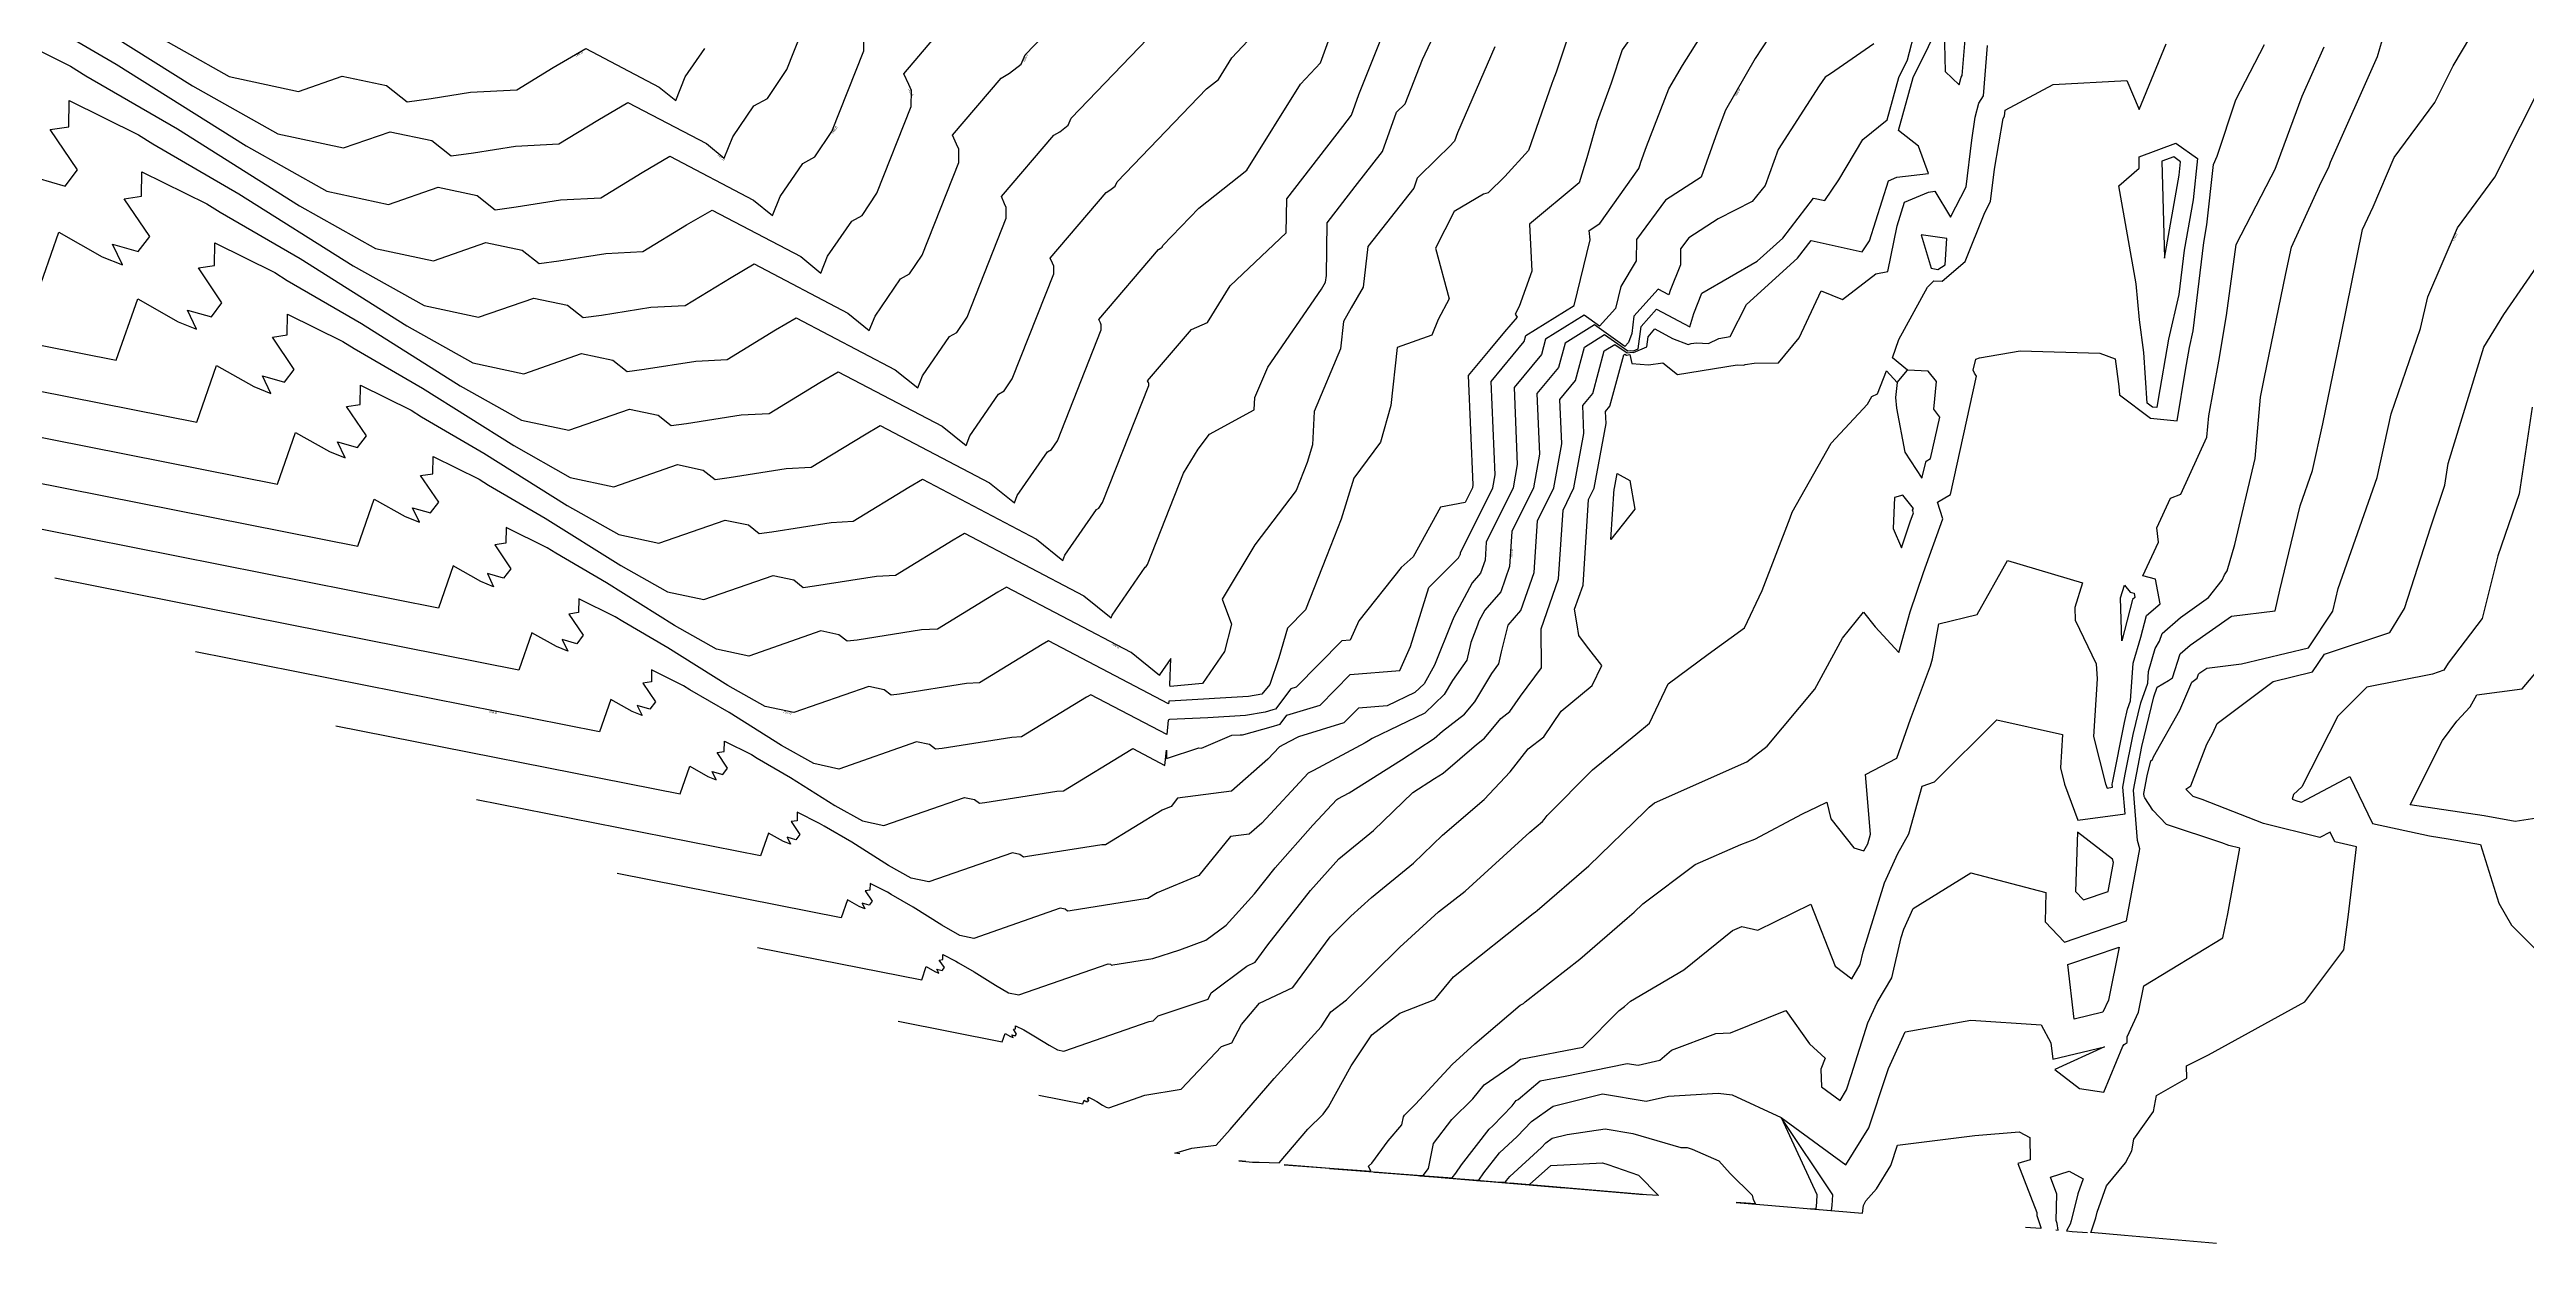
# Model space of a CAD drawing. Extents: x 1684434 to 1702565, y 997334 to 1000228.
# Drawn here: x 1699718 to 1700226, y 998230 to 998475 of the extents above; entities that cross this region are included whole.
import ezdxf

# ---------------------------------------------------------------- set-up
doc = ezdxf.new("R2010")
doc.units = 0
doc.layers.add('Default', color=7, linetype='Continuous')

msp = doc.modelspace()

# ---------------------------------------------------------------- linework, layer by layer
at = {"layer": 'Default'}
for points in [[(1699604.21, 998426.89), (1699748.58, 998398.31), (1699752.63, 998409.9), (1699760.25, 998405.59), (1699763.77, 998404.18), (1699762.06, 998407.78), (1699766.55, 998406.5), (1699768.56, 998409.13), (1699764.1, 998415.73), (1699767.14, 998416.18), (1699767.2, 998420.46), (1699778.54, 998414.85), (1699780.88, 998413.39), (1699794.89, 998405.25), (1699813.57, 998393.5), (1699825.15, 998387), (1699834.06, 998385.09), (1699847.11, 998389.63), (1699852.41, 998388.51), (1699854.87, 998386.57), (1699857.74, 998386.96), (1699869.42, 998388.8), (1699874.55, 998389.07), (1699885.45, 998395.72), (1699888.72, 998397.63), (1699911.1, 998385.89), (1699916.2, 998381.76), (1699916.81, 998383.28), (1699922.98, 998392.25), (1699923.82, 998392.71), (1699925.02, 998394.5), (1699934, 998417.25), (1699934.02, 998418.28), (1699933.85, 998418.65), (1699933.54, 998419.35), (1699945.76, 998433.69), (1699946.07, 998433.87), (1699946.5, 998434.2), (1699946.66, 998434.55), (1699954, 998442.18), (1699963.88, 998449.93), (1699974.85, 998467.56), (1699978.97, 998471.98), (1699986.16, 998491.78)], [(1699715.96, 998448.29), (1699721.6, 998446.68), (1699724.12, 998449.99), (1699718.53, 998458.28), (1699722.35, 998458.84), (1699722.42, 998464.22), (1699736.66, 998457.17), (1699739.6, 998455.34), (1699757.19, 998445.12), (1699780.64, 998430.37), (1699795.19, 998422.2), (1699806.37, 998419.8), (1699817.67, 998423.73), (1699824.59, 998422.27), (1699827.79, 998419.74), (1699831.54, 998420.25), (1699841.68, 998421.85), (1699848.68, 998422.22), (1699858.12, 998427.98), (1699862.84, 998430.73), (1699882.07, 998420.65), (1699886.46, 998417.1), (1699887.64, 998420.05), (1699892.89, 998427.68), (1699894.7, 998428.68), (1699897.28, 998432.54), (1699904.79, 998451.55), (1699904.82, 998454.28), (1699904.37, 998455.29), (1699903.55, 998457.13), (1699913.52, 998468.83), (1699915.21, 998469.81), (1699917.58, 998471.66), (1699918.44, 998473.59), (1699937.58, 998493.46)], [(1699633.03, 998411.76), (1699765.1, 998385.62), (1699768.8, 998396.22), (1699775.76, 998392.27), (1699778.99, 998390.99), (1699777.42, 998394.27), (1699781.53, 998393.1), (1699783.37, 998395.51), (1699779.29, 998401.55), (1699782.07, 998401.96), (1699782.12, 998405.88), (1699792.5, 998400.74), (1699794.64, 998399.41), (1699807.46, 998391.96), (1699824.54, 998381.22), (1699835.14, 998375.26), (1699843.29, 998373.52), (1699856.92, 998378.26), (1699861.69, 998377.26), (1699863.9, 998375.51), (1699866.48, 998375.86), (1699878.67, 998377.78), (1699883.18, 998378.02), (1699894.56, 998384.97), (1699897.35, 998386.6), (1699920.77, 998374.31), (1699926.12, 998369.98), (1699926.54, 998371.03), (1699933.01, 998380.44), (1699933.53, 998380.72), (1699934.27, 998381.82), (1699943.74, 998405.82), (1699943.75, 998406.27), (1699943.67, 998406.44), (1699943.53, 998406.75), (1699952.52, 998417.29), (1699955.77, 998418.71), (1699960.44, 998426.27), (1699971.91, 998437.12), (1699972.03, 998444.1), (1699983.53, 998458.93), (1699985.31, 998461.2), (1699986.81, 998465.46), (1699995.79, 998487.89)], [(1700050.64, 998488.48), (1700040.82, 998474.64), (1700038.56, 998467.79), (1700035.68, 998459.94), (1700033.59, 998452.47), (1700031.97, 998447.37), (1700021.8, 998438.88), (1700022.28, 998429.27), (1700019.67, 998422.04), (1700018.9, 998420.44), (1700019.32, 998419.82), (1700016.67, 998416.81), (1700013.69, 998413.22), (1700009.26, 998407.9), (1700010.22, 998385.44), (1700010.11, 998384.87), (1700008.63, 998381.88), (1700003.56, 998380.88), (1699997.94, 998370.72), (1699995.48, 998368.53), (1699986.8, 998357.58), (1699985.04, 998353.63), (1699983.34, 998353.49), (1699973.98, 998344), (1699972.85, 998343.66), (1699969.72, 998339.5), (1699969.19, 998339.36), (1699967.59, 998338.9), (1699963.6, 998338.19), (1699955.84, 998337.71), (1699948, 998337.38), (1699947.73, 998337.24), (1699947.43, 998334.29), (1699931.85, 998342.46), (1699931.01, 998341.97), (1699917.67, 998333.82), (1699915.67, 998333.72), (1699901.42, 998331.47), (1699900, 998331.28), (1699898.79, 998332.24), (1699896.17, 998332.79), (1699880.2, 998327.23), (1699875.09, 998328.33), (1699868.44, 998332.06), (1699857.72, 998338.8), (1699849.68, 998343.47), (1699848.34, 998344.31), (1699841.83, 998347.53), (1699841.8, 998345.08), (1699840.05, 998344.82), (1699842.61, 998341.03), (1699841.46, 998339.52), (1699838.88, 998340.26), (1699839.86, 998338.19), (1699837.84, 998339), (1699833.47, 998341.47), (1699831.15, 998334.82), (1699748.3, 998351.22)], [(1699575.4, 998442.02), (1699732.07, 998411.01), (1699736.47, 998423.59), (1699744.73, 998418.9), (1699748.55, 998417.38), (1699746.69, 998421.28), (1699751.57, 998419.89), (1699753.75, 998422.75), (1699748.91, 998429.91), (1699752.21, 998430.4), (1699752.27, 998435.05), (1699764.58, 998428.96), (1699767.12, 998427.37), (1699782.33, 998418.54), (1699802.59, 998405.79), (1699815.16, 998398.73), (1699824.83, 998396.66), (1699837.3, 998400.99), (1699843.14, 998399.76), (1699845.84, 998397.63), (1699849.01, 998398.06), (1699860.17, 998399.81), (1699865.93, 998400.12), (1699876.34, 998406.47), (1699880.09, 998408.66), (1699901.42, 998397.48), (1699906.29, 998393.54), (1699907.09, 998395.54), (1699912.95, 998404.06), (1699914.11, 998404.7), (1699915.77, 998407.18), (1699924.26, 998428.69), (1699924.28, 998430.28), (1699924.02, 998430.87), (1699923.54, 998431.94), (1699935.01, 998445.4), (1699935.78, 998445.85), (1699936.86, 998446.69), (1699937.25, 998447.57), (1699955.6, 998466.61), (1699958.07, 998468.55), (1699960.81, 998472.95), (1699972.67, 998485.68)], [(1699661.85, 998396.62), (1699781.61, 998372.92), (1699784.97, 998382.53), (1699791.28, 998378.95), (1699794.21, 998377.79), (1699792.79, 998380.77), (1699796.51, 998379.71), (1699798.18, 998381.89), (1699794.48, 998387.37), (1699797, 998387.74), (1699797.05, 998391.29), (1699806.46, 998386.64), (1699808.4, 998385.42), (1699820.02, 998378.67), (1699835.52, 998368.93), (1699845.12, 998363.53), (1699852.51, 998361.95), (1699866.73, 998366.89), (1699870.96, 998366), (1699872.92, 998364.45), (1699875.21, 998364.76), (1699887.92, 998366.77), (1699891.8, 998366.97), (1699903.67, 998374.22), (1699905.97, 998375.56), (1699930.45, 998362.72), (1699936.03, 998358.2), (1699936.26, 998358.77), (1699943.04, 998368.62), (1699943.24, 998368.73), (1699943.51, 998369.14), (1699950.91, 998387.89), (1699953.86, 998392.76), (1699956.18, 998395.82), (1699965.38, 998400.83), (1699965.51, 998403.37), (1699968.15, 998409.6), (1699979.17, 998425.58), (1699980, 998427), (1699980.17, 998428.39), (1699980.35, 998439.19), (1699986.1, 998446.6), (1699991.7, 998453.75), (1699994.54, 998461.84), (1699996.29, 998463.54), (1699999.85, 998472.61), (1700004.44, 998482.34)], [(1699712.09, 998483.3), (1699732.06, 998471.7), (1699758.69, 998454.95), (1699775.21, 998445.67), (1699787.92, 998442.94), (1699798.05, 998446.46), (1699806.04, 998444.78), (1699809.74, 998441.86), (1699814.07, 998442.44), (1699823.18, 998443.88), (1699831.44, 998444.31), (1699839.9, 998449.48), (1699845.59, 998452.8), (1699862.73, 998443.82), (1699866.63, 998440.65), (1699868.19, 998444.56), (1699872.83, 998451.3), (1699875.28, 998452.66), (1699878.79, 998457.89), (1699885.31, 998474.42), (1699885.36, 998478.28)], [(1699715.56, 998423.71), (1699720.3, 998437.27), (1699729.21, 998432.22), (1699733.33, 998430.58), (1699731.33, 998434.79), (1699736.58, 998433.29), (1699738.94, 998436.37), (1699733.72, 998444.1), (1699737.28, 998444.62), (1699737.34, 998449.63), (1699750.62, 998443.07), (1699753.36, 998441.36), (1699769.76, 998431.83), (1699791.62, 998418.08), (1699805.17, 998410.47), (1699815.6, 998408.23), (1699827.48, 998412.36), (1699833.86, 998411.02), (1699836.82, 998408.68), (1699840.27, 998409.15), (1699850.93, 998410.83), (1699857.31, 998411.17), (1699867.23, 998417.23), (1699871.47, 998419.7), (1699891.75, 998409.06), (1699896.38, 998405.32), (1699897.36, 998407.79), (1699902.92, 998415.87), (1699904.4, 998416.69), (1699906.53, 998419.86), (1699914.53, 998440.12), (1699914.55, 998442.28), (1699914.2, 998443.08), (1699913.54, 998444.54), (1699924.26, 998457.12), (1699925.5, 998457.83), (1699927.22, 998459.18), (1699927.84, 998460.58), (1699948.71, 998482.24)], [(1700031.86, 998483.84), (1700027.3, 998470.07), (1700026.62, 998468.24), (1700026.39, 998467.69), (1700021.59, 998453.97), (1700016.74, 998448.65), (1700013.33, 998445.29), (1700012.35, 998445.03), (1700006.36, 998441.46), (1700002.54, 998433.95), (1700005.32, 998423.61), (1700003.08, 998419.32), (1700001.78, 998416.16), (1699994.68, 998413.63), (1699993.39, 998401.72), (1699991.28, 998394.21), (1699985.8, 998386.84), (1699983.2, 998378.45), (1699980.22, 998370.76), (1699975.89, 998359.84), (1699972.2, 998356.1), (1699970.42, 998349.99), (1699968.55, 998344.52), (1699966.97, 998342.6), (1699964.22, 998342.11), (1699949.19, 998341.18), (1699947.89, 998341.12), (1699947.84, 998341.1), (1699947.79, 998340.61), (1699923.22, 998353.49), (1699921.9, 998352.72), (1699909.05, 998344.87), (1699906.42, 998344.73), (1699892.68, 998342.57), (1699890.97, 998342.34), (1699889.51, 998343.49), (1699886.36, 998344.16), (1699870.97, 998338.8), (1699865.1, 998340.06), (1699857.46, 998344.35), (1699845.16, 998352.09), (1699835.92, 998357.46), (1699834.38, 998358.42), (1699826.9, 998362.12), (1699826.87, 998359.3), (1699824.86, 998359), (1699827.8, 998354.65), (1699826.47, 998352.91), (1699823.52, 998353.76), (1699824.64, 998351.39), (1699822.32, 998352.31), (1699817.3, 998355.16), (1699814.63, 998347.52), (1699719.48, 998366.35)], [(1699719.49, 998484.99), (1699747.72, 998467.23), (1699765.22, 998457.4), (1699778.69, 998454.51), (1699788.23, 998457.83), (1699796.76, 998456.04), (1699800.71, 998452.92), (1699805.33, 998453.54), (1699813.93, 998454.9), (1699822.81, 998455.36), (1699830.78, 998460.23), (1699836.97, 998463.84), (1699853.05, 998455.4), (1699856.72, 998452.43), (1699858.46, 998456.81), (1699862.8, 998463.11), (1699865.57, 998464.65), (1699869.54, 998470.57), (1699875.57, 998485.85)], [(1699777.12, 998336.09), (1699847.66, 998322.13), (1699849.64, 998327.79), (1699853.36, 998325.68), (1699855.08, 998324.99), (1699854.24, 998326.75), (1699856.44, 998326.12), (1699857.42, 998327.41), (1699855.24, 998330.64), (1699856.73, 998330.85), (1699856.76, 998332.95), (1699862.3, 998330.21), (1699863.44, 998329.49), (1699870.29, 998325.52), (1699879.41, 998319.78), (1699885.07, 998316.6), (1699889.43, 998315.66), (1699905.99, 998321.42), (1699908.06, 998320.98), (1699909.03, 998320.22), (1699910.15, 998320.38), (1699924.92, 998322.7), (1699926.29, 998322.77), (1699940.12, 998331.22), (1699940.47, 998331.42), (1699947.06, 998327.97), (1699947.39, 998331.13), (1699947.37, 998329.38), (1699954.04, 998331.59), (1699954.6, 998331.54), (1699960.8, 998334.17), (1699962.49, 998334.24), (1699962.97, 998334.27), (1699963.22, 998334.31), (1699968.84, 998335.9), (1699970.69, 998336.41), (1699972.08, 998338.26), (1699978.87, 998340.34), (1699985.04, 998346.6), (1699995.24, 998347.43), (1699997.42, 998352.31), (1700001.17, 998364.45), (1700007.24, 998370.53), (1700007.51, 998371.03), (1700007.61, 998371.15), (1700007.67, 998371.32), (1700007.69, 998371.55), (1700014.28, 998384.86), (1700014.77, 998387.54), (1700013.96, 998406.67), (1700020.75, 998414.84), (1700021.08, 998416.08), (1700030.94, 998422.21), (1700034.25, 998435.67), (1700034.03, 998437.6), (1700036.22, 998439.03), (1700044.25, 998450.29), (1700044.51, 998451.11), (1700044.64, 998451.6), (1700045.82, 998454.81), (1700050.41, 998466.59), (1700053.17, 998471.4), (1700062.04, 998485.55)], [(1699863.57, 998290.69), (1699897.2, 998284.03), (1699898.14, 998286.73), (1699899.92, 998285.73), (1699900.74, 998285.4), (1699900.34, 998286.24), (1699901.38, 998285.94), (1699901.85, 998286.55), (1699900.81, 998288.09), (1699901.52, 998288.19), (1699901.54, 998289.19), (1699904.18, 998287.88), (1699904.72, 998287.54), (1699907.99, 998285.65), (1699912.34, 998282.91), (1699915.03, 998281.4), (1699917.11, 998280.95), (1699935.42, 998287.32), (1699935.89, 998287.22), (1699936.1, 998287.05), (1699936.36, 998287.08), (1699944.62, 998288.39), (1699950.1, 998290.16), (1699955.48, 998292.15), (1699959.6, 998295.25), (1699965.43, 998301.63), (1699969.66, 998307.01), (1699977.39, 998315.7), (1699982.32, 998321.02), (1699982.55, 998321.13), (1699984.84, 998322.35), (1699995.58, 998329.13), (1700002.29, 998333.51), (1700003.98, 998334.96), (1700008.49, 998338.45), (1700010.59, 998341), (1700014.08, 998346.79), (1700015.5, 998348.78), (1700016.08, 998351.25), (1700017.46, 998356.72), (1700020.06, 998359.74), (1700022.74, 998367.49), (1700023.44, 998378.11), (1700026.77, 998384.83), (1700028.43, 998393.86), (1700028.04, 998402.97), (1700031.28, 998406.87), (1700033.11, 998413.7), (1700037.21, 998416.25), (1700041.96, 998412.91), (1700042.42, 998412.99), (1700043.15, 998412.92), (1700044.08, 998413.32), (1700044.68, 998417.92), (1700047.86, 998421.49), (1700054.7, 998417.82), (1700055.49, 998420.55), (1700057.16, 998424.76), (1700068.52, 998431.32), (1700073.74, 998436.05), (1700080.07, 998444.25), (1700082.34, 998443.74), (1700085.25, 998447.98), (1700090.16, 998456.23), (1700095.11, 998460.27), (1700097.52, 998468.95), (1700099.32, 998472.57), (1700102.75, 998485.72)], [(1699892.39, 998275.55), (1699913.71, 998271.33), (1699914.31, 998273.05), (1699915.44, 998272.41), (1699915.96, 998272.2), (1699915.7, 998272.73), (1699916.37, 998272.54), (1699916.66, 998272.93), (1699916, 998273.91), (1699916.45, 998273.97), (1699916.46, 998274.6), (1699918.14, 998273.78), (1699918.48, 998273.56), (1699920.55, 998272.36), (1699923.31, 998270.62), (1699925.02, 998269.66), (1699926.34, 998269.38), (1699943.82, 998275.46), (1699944.69, 998275.6), (1699945.66, 998276.63), (1699955.91, 998280.07), (1699956.58, 998281.38), (1699963.84, 998286.82), (1699965.54, 998287.64), (1699968.18, 998291.2), (1699976.94, 998302.33), (1699982.7, 998308.81), (1699989.86, 998314.65), (1699997.9, 998322.44), (1700002.37, 998325.26), (1700004.14, 998326.41), (1700010.94, 998332.23), (1700012.62, 998333.53), (1700015.95, 998337.57), (1700017.79, 998339.01), (1700019.95, 998342.16), (1700024.25, 998348), (1700024.2, 998355.94), (1700027.76, 998366.21), (1700028.69, 998380.29), (1700030.93, 998384.83), (1700032.98, 998395.96), (1700032.74, 998401.74), (1700034.79, 998404.21), (1700037.13, 998412.91), (1700039.3, 998414.26), (1700041.82, 998412.49), (1700042.83, 998412.65), (1700043.16, 998412.62), (1700045.86, 998413.78), (1700046.12, 998415.82), (1700047.53, 998417.41), (1700051.11, 998415.49), (1700054.36, 998414.21), (1700054.94, 998414.44), (1700056.03, 998414.54), (1700058.52, 998414.45), (1700060.62, 998415.49), (1700062.96, 998415.87), (1700066.3, 998422.45), (1700076.74, 998431.92), (1700079.55, 998435.56), (1700089.99, 998433.21), (1700091.54, 998435.47), (1700095.42, 998447.79), (1700097.13, 998448.52), (1700103.62, 998449.27), (1700101.58, 998454.85), (1700097.44, 998458.06), (1700100.46, 998468.95), (1700106.75, 998481.62), (1700107.06, 998470.19), (1700109.88, 998467.42), (1700110.29, 998468.99), (1700110.53, 998469.36), (1700111.21, 998477.55)], [(1700012.6, 998242.68), (1699990.04, 998244.65), (1700005.05, 998243.5), (1700005.95, 998243.46), (1700006.69, 998244.44), (1700007.84, 998246.1), (1700013.57, 998253.44), (1700014.33, 998254.13), (1700018.23, 998258.19), (1700019.09, 998259.28), (1700019.48, 998259.54), (1700024.03, 998263.32), (1700029.14, 998264.28), (1700034.77, 998265.43), (1700041.86, 998266.91), (1700044.09, 998266.54), (1700048.51, 998267.55), (1700050.94, 998269.65), (1700060.04, 998273.05), (1700063.02, 998273.18), (1700074.35, 998277.78), (1700079.2, 998270.89), (1700082.43, 998268.01), (1700081.53, 998265.74), (1700081.7, 998262.08), (1700085.48, 998259.31), (1700086.82, 998261.49), (1700087.86, 998264.6), (1700091.2, 998275.21), (1700093.12, 998279.38), (1700096.1, 998284.46), (1700098.04, 998292.74), (1700098.55, 998294.4), (1700100.46, 998298.62), (1700112.27, 998305.99), (1700127.7, 998301.92), (1700127.51, 998295.95), (1700131.51, 998291.77), (1700144.21, 998296.09), (1700146.97, 998310.91), (1700146.48, 998312.6), (1700145.64, 998322.87), (1700146.58, 998327.91), (1700147.35, 998331.84), (1700149.79, 998342.05), (1700150.5, 998344.01), (1700152.85, 998345.36), (1700153.62, 998345.93), (1700155.22, 998350.82), (1700157.28, 998352.63), (1700165.73, 998358.56), (1700174.69, 998359.63), (1700175.63, 998363.9), (1700179.79, 998381.2), (1700182.34, 998388.44), (1700184.46, 998397.98), (1700186.57, 998408.29), (1700188.21, 998416.21), (1700192.62, 998437.77), (1700194.77, 998442.47), (1700199.09, 998452.52), (1700207.44, 998463.8), (1700211.21, 998471.33), (1700218.46, 998483.51)], [(1699707.49, 998478.8), (1699722.7, 998471.28), (1699725.85, 998469.32), (1699744.63, 998458.41), (1699769.67, 998442.66), (1699785.2, 998433.93), (1699797.14, 998431.37), (1699807.86, 998435.1), (1699815.31, 998433.53), (1699818.76, 998430.8), (1699822.8, 998431.35), (1699832.43, 998432.86), (1699840.06, 998433.27), (1699849.01, 998438.73), (1699854.22, 998441.77), (1699872.4, 998432.23), (1699876.55, 998428.87), (1699877.91, 998432.3), (1699882.86, 998439.49), (1699884.99, 998440.67), (1699888.03, 998445.21), (1699895.05, 998462.98), (1699895.09, 998466.28), (1699894.55, 998467.5), (1699893.55, 998469.73), (1699902.77, 998480.54)], [(1699736.74, 998479.52), (1699755.24, 998469.13), (1699769.46, 998466.08), (1699778.42, 998469.2), (1699787.49, 998467.29), (1699791.69, 998463.97), (1699796.6, 998464.64), (1699804.68, 998465.91), (1699814.19, 998466.41), (1699821.67, 998470.98), (1699828.34, 998474.87), (1699843.38, 998466.98), (1699846.81, 998464.21), (1699848.74, 998469.07), (1699852.77, 998474.92)], [(1700072.41, 998479.38), (1700068.11, 998472.86), (1700062.02, 998462.24), (1700060.27, 998457.74), (1700057.01, 998448.5), (1700049.72, 998443.83), (1700043.72, 998435.77), (1700043.67, 998431.4), (1700040.57, 998426.09), (1700039.44, 998421.61), (1700036.16, 998418.02), (1700033.03, 998420.22), (1700025.09, 998415.29), (1700024.26, 998412.18), (1700018.65, 998405.44), (1700019.32, 998389.65), (1700018.44, 998384.85), (1700012.94, 998373.74), (1700012.7, 998370.04), (1700011.76, 998367.35), (1700010.09, 998365.4), (1700006.28, 998358.35), (1700006.16, 998358.03), (1700005.98, 998357.54), (1700002.35, 998348.5), (1700000.2, 998344.69), (1699998.34, 998342.93), (1699992.62, 998340.18), (1699986.75, 998339.7), (1699983.77, 998336.68), (1699974.44, 998333.82), (1699972.47, 998332.77), (1699970.56, 998331.81), (1699968.18, 998329.25), (1699960.74, 998322.69), (1699949.68, 998321.24), (1699948.32, 998319.56), (1699946.52, 998318.81), (1699934.92, 998311.72), (1699934.16, 998311.68), (1699918.89, 998309.28), (1699918.05, 998309.17), (1699917.34, 998309.73), (1699915.8, 998310.05), (1699898.65, 998304.09), (1699895.06, 998304.86), (1699890.39, 998307.49), (1699882.85, 998312.23), (1699877.2, 998315.51), (1699876.26, 998316.1), (1699871.68, 998318.36), (1699871.66, 998316.63), (1699870.43, 998316.45), (1699872.23, 998313.79), (1699871.42, 998312.73), (1699869.61, 998313.25), (1699870.3, 998311.8), (1699868.88, 998312.36), (1699865.81, 998314.1), (1699864.17, 998309.43), (1699805.94, 998320.95)], [(1699996.28, 998244.05), (1699980.78, 998245.4), (1699999.66, 998243.95), (1700000.02, 998243.94), (1700001.09, 998245.34), (1700002.1, 998250.52), (1700005.89, 998255.38), (1700010.23, 998259.67), (1700012.49, 998262.49), (1700018.66, 998266.72), (1700019.96, 998267.8), (1700032.74, 998270.2), (1700040.23, 998277.72), (1700041.3, 998278.56), (1700042.54, 998279.63), (1700053.45, 998286.05), (1700063.41, 998294.13), (1700065.36, 998294.95), (1700068.64, 998294.21), (1700079.49, 998299.52), (1700084.5, 998286.85), (1700087.89, 998284.25), (1700089.58, 998287.14), (1700090.2, 998289.78), (1700094.59, 998303.9), (1700097.32, 998309.95), (1700099.57, 998313.93), (1700102.33, 998323.71), (1700104.86, 998324.6), (1700117.65, 998337.3), (1700131.06, 998334.29), (1700130.65, 998327.49), (1700131.49, 998324.11), (1700134.21, 998316.74), (1700143.92, 998318.04), (1700143.47, 998323.49), (1700143.97, 998326.17), (1700145.57, 998334.32), (1700147.12, 998340.79), (1700148.57, 998344.8), (1700148.75, 998347.25), (1700150.11, 998351.96), (1700151, 998353.45), (1700151.5, 998355), (1700155.28, 998358.31), (1700161.04, 998362.36), (1700163.83, 998365.92), (1700164.3, 998367.06), (1700164.88, 998367.88), (1700166.39, 998373.21), (1700170.58, 998390.89), (1700171.67, 998403.44), (1700172.43, 998407.16), (1700176.91, 998428.76), (1700178.01, 998434.15), (1700184.14, 998447.51), (1700185.7, 998450.58), (1700186.07, 998451.58), (1700195.7, 998473.26), (1700196.62, 998476.52)], [(1700014.74, 998475.24), (1700007.03, 998457.62), (1700006.42, 998455.87), (1700005.36, 998454.71), (1700002.98, 998452.39), (1699998.79, 998448.32), (1699998.08, 998446.29), (1699988.67, 998434.28), (1699987.7, 998425.97), (1699985.22, 998421.73), (1699983.7, 998418.92), (1699983.1, 998413.33), (1699977.64, 998400.47), (1699977.32, 998393.68), (1699976.2, 998390.08), (1699973.96, 998384.31), (1699965.52, 998373.18), (1699958.78, 998362.05), (1699960.73, 998356.92), (1699959.26, 998351.31), (1699954.8, 998344.75), (1699948.16, 998344.17), (1699948.07, 998344.44), (1699948.31, 998349.89), (1699945.99, 998346.52), (1699945.95, 998346.42), (1699940.12, 998351.14), (1699914.6, 998364.53), (1699912.79, 998363.47), (1699900.42, 998355.92), (1699897.17, 998355.75), (1699883.95, 998353.67), (1699881.95, 998353.4), (1699880.24, 998354.75), (1699876.55, 998355.52), (1699861.74, 998350.38), (1699855.11, 998351.8), (1699846.49, 998356.64), (1699832.59, 998365.38), (1699822.16, 998371.44), (1699820.42, 998372.53), (1699811.98, 998376.7), (1699811.93, 998373.52), (1699809.67, 998373.18), (1699812.99, 998368.27), (1699811.49, 998366.31), (1699808.15, 998367.27), (1699809.43, 998364.59), (1699806.8, 998365.63), (1699801.14, 998368.84), (1699798.12, 998360.22), (1699690.67, 998381.49)], [(1700092.38, 998475.83), (1700083.5, 998469.67), (1700082.42, 998469.03), (1700081.23, 998467.22), (1700072.81, 998454.19), (1700070.16, 998446.81), (1700067.44, 998443.56), (1700060.52, 998439.96), (1700054.5, 998436.1), (1700052.78, 998433.8), (1700052.74, 998430.53), (1700050.66, 998425.27), (1700050.41, 998424.38), (1700048.18, 998425.58), (1700043.23, 998420.01), (1700042.78, 998416.51), (1700042.11, 998414.63), (1700041.38, 998413.83), (1700035.12, 998418.24), (1700029.1, 998414.49), (1700027.77, 998409.53), (1700023.35, 998404.21), (1700023.88, 998391.75), (1700022.61, 998384.84), (1700018.19, 998375.92), (1700017.72, 998368.76), (1700015.91, 998363.54), (1700012.67, 998359.77), (1700011.45, 998357.52), (1700011.15, 998356.73), (1700009.81, 998353.19), (1700008.96, 998349.51), (1700006.01, 998345.4), (1700004.35, 998342.47), (1700000.33, 998338.69), (1699989.55, 998333.51), (1699988.79, 998333.01), (1699988.11, 998332.58), (1699977.51, 998326.95), (1699976.44, 998326.41), (1699966.93, 998316.17), (1699964.35, 998313.89), (1699960.5, 998313.39), (1699954.03, 998305.44), (1699945.47, 998301.86), (1699943.54, 998300.67), (1699943.41, 998300.67), (1699927.62, 998298.18), (1699927.08, 998298.11), (1699926.61, 998298.48), (1699925.61, 998298.69), (1699907.88, 998292.52), (1699905.05, 998293.13), (1699901.36, 998295.2), (1699895.42, 998298.94), (1699890.96, 998301.53), (1699890.22, 998301.99), (1699886.61, 998303.78), (1699886.59, 998302.41), (1699885.62, 998302.27), (1699887.04, 998300.17), (1699886.4, 998299.33), (1699884.97, 998299.74), (1699885.52, 998298.6), (1699884.4, 998299.04), (1699881.98, 998300.42), (1699880.69, 998296.73), (1699834.75, 998305.82)], [(1699921.21, 998260.42), (1699930.23, 998258.64), (1699930.48, 998259.36), (1699930.95, 998259.09), (1699931.17, 998259), (1699931.07, 998259.23), (1699931.35, 998259.15), (1699931.47, 998259.31), (1699931.2, 998259.72), (1699931.39, 998259.75), (1699931.39, 998260.02), (1699932.1, 998259.67), (1699932.24, 998259.58), (1699933.12, 998259.07), (1699934.29, 998258.34), (1699935.01, 998257.93), (1699935.57, 998257.81), (1699942.96, 998260.38), (1699950.4, 998261.6), (1699958.66, 998270.39), (1699960.82, 998271.12), (1699962.74, 998274.87), (1699966.45, 998279.25), (1699973.26, 998282.49), (1699980.92, 998292.82), (1699985.21, 998297.07), (1699989.43, 998300.9), (1699998.04, 998307.92), (1700004, 998313.68), (1700012.49, 998320.99), (1700017.88, 998326.63), (1700021.57, 998331.39), (1700024.72, 998333.86), (1700028.32, 998339.1), (1700034.66, 998344.33), (1700036.62, 998348.44), (1700033.52, 998352.51), (1700031.91, 998354.62), (1700031.62, 998356.76), (1700031.07, 998359.97), (1700032.79, 998364.93), (1700033.94, 998382.48), (1700035.1, 998384.82), (1700037.53, 998398.07), (1700037.43, 998400.51), (1700038.3, 998401.56), (1700041.14, 998412.12), (1700041.39, 998412.27), (1700041.69, 998412.07), (1700042.41, 998412.18), (1700042.81, 998410.32), (1700046.22, 998410.06), (1700049.17, 998410.49), (1700052.18, 998408.05), (1700064.42, 998410.05), (1700065.78, 998410), (1700066.02, 998410.12), (1700067.87, 998410.43), (1700072.88, 998410.45), (1700077.08, 998415.61), (1700081.62, 998425.23), (1700086.01, 998423.47), (1700092.81, 998428.74), (1700095.27, 998429.21), (1700097.17, 998438.52), (1700098.7, 998443.38), (1700103.62, 998445.48), (1700104.89, 998445.63), (1700108.15, 998440.31), (1700111.35, 998446.55), (1700112.47, 998456.11), (1700113.17, 998460.8), (1700113.94, 998463.7), (1700114.88, 998465.2), (1700115.74, 998475.5)], [(1699963.66, 998246.79), (1699962.25, 998246.91), (1699965.05, 998246.69), (1699966.39, 998246.66), (1699970.52, 998246.55), (1699976.4, 998253.43), (1699979.51, 998256.53), (1699980.6, 998258.01), (1699985.22, 998266.4), (1699989.47, 998272.73), (1699995.21, 998277.21), (1700002.38, 998280.01), (1700006.24, 998284.66), (1700022.57, 998297.61), (1700023.02, 998297.96), (1700023.37, 998298.27), (1700033.95, 998307.37), (1700045.54, 998318.6), (1700046.34, 998319.41), (1700047.42, 998320.29), (1700066.37, 998328.72), (1700070.52, 998331.89), (1700080.31, 998343.61), (1700085.98, 998354.03), (1700090.28, 998359.41), (1700092.66, 998356.4), (1700097.57, 998351.12), (1700099.83, 998359.45), (1700102.56, 998367.48), (1700106.55, 998378.5), (1700105.48, 998381.94), (1700108.1, 998383.46), (1700113.47, 998407.75), (1700113.03, 998408.38), (1700112.77, 998408.99), (1700113.31, 998411.2), (1700114.09, 998411.5), (1700122.41, 998412.93), (1700138.77, 998412.45), (1700141.86, 998411.29), (1700142.65, 998405.6), (1700142.76, 998403.88), (1700149.11, 998399.16), (1700154.63, 998398.58), (1700156.33, 998408.99), (1700157.11, 998413.59), (1700157.91, 998417.02), (1700160.07, 998435.16), (1700160.7, 998438.74), (1700162.04, 998451.12), (1700162.82, 998452.82), (1700166.66, 998464.36), (1700172.51, 998475.68)], [(1699979.97, 998245.42), (1699971.52, 998246.15), (1699988.32, 998244.87), (1699989.3, 998244.84), (1699988.82, 998245.82), (1699989.47, 998246.47), (1699992.83, 998251.06), (1699995.62, 998254.31), (1699995.95, 998255.96), (1699996.19, 998256.27), (1699998.46, 998258.52), (1700005.94, 998266.67), (1700010.64, 998270.9), (1700019.88, 998278.86), (1700020.59, 998279.17), (1700020.93, 998279.51), (1700032.16, 998288.26), (1700041.86, 998296.7), (1700043.26, 998297.9), (1700045.04, 998299.63), (1700055.75, 998307.66), (1700065.17, 998311.74), (1700068.03, 998312.83), (1700077.76, 998318.02), (1700080.77, 998319.5), (1700082.79, 998320.41), (1700083.58, 998317.03), (1700088.3, 998311.11), (1700090.35, 998310.5), (1700091.16, 998311.93), (1700091.7, 998313.85), (1700090.72, 998326.12), (1700097.14, 998329.44), (1700099.93, 998337.45), (1700104.02, 998348.41), (1700104.46, 998349.83), (1700105.76, 998357.01), (1700113.61, 998358.91), (1700119.83, 998369.94), (1700135.18, 998365.41), (1700133.65, 998360.33), (1700133.71, 998357.73), (1700137.96, 998348.81), (1700138.18, 998345.74), (1700137.48, 998333.9), (1700139.9, 998324.19), (1700140.22, 998323.33), (1700141.36, 998323.48), (1700141.3, 998324.12), (1700141.36, 998324.43), (1700143.79, 998336.79), (1700144.44, 998339.53), (1700145.06, 998341.22), (1700145.61, 998348.92), (1700147.15, 998354.24), (1700148.3, 998358.67), (1700151.14, 998361.09), (1700150.15, 998366.12), (1700147.58, 998366.82), (1700150.77, 998373.69), (1700150.41, 998376.65), (1700153.23, 998382.73), (1700155.32, 998383.59), (1700160.67, 998395.21), (1700161.06, 998399.59), (1700163.11, 998410.8), (1700164.73, 998420.19), (1700166.72, 998434.75), (1700173.88, 998448.58), (1700174.69, 998450.17), (1700180.26, 998465.13), (1700184.73, 998475.2)], [(1700097.21, 998406.41), (1700099.34, 998408.94), (1700096.22, 998411.49), (1700097.54, 998415.22), (1700103.38, 998425.96), (1700104.71, 998427.28), (1700106.44, 998427.21), (1700111.15, 998431.21), (1700115.17, 998441.25), (1700116.35, 998443.55), (1700117.12, 998450.18), (1700118.94, 998460.57), (1700119.23, 998461.03), (1700119.34, 998462.24), (1700129.21, 998467.53), (1700144.25, 998468.33), (1700146.79, 998462.41), (1700152.36, 998475.87)], [(1700028.91, 998241.32), (1699999.31, 998243.89), (1700010.43, 998243.04), (1700011.18, 998243.01), (1700011.45, 998243.01), (1700012.47, 998244.49), (1700015.67, 998248.59), (1700019.3, 998251.91), (1700022.25, 998254.98), (1700026.68, 998258.14), (1700036.81, 998260.66), (1700045.74, 998259.15), (1700050.29, 998260.2), (1700060.49, 998260.78), (1700063.36, 998260.49), (1700073.41, 998255.8), (1700080.74, 998240.06), (1700080.68, 998238.49), (1700080.49, 998237.05), (1700079.42, 998237.11), (1700083.74, 998236.75), (1700083.9, 998237.78), (1700083.99, 998239.97), (1700073.41, 998255.8), (1700086.66, 998246.1), (1700091.36, 998253.72), (1700095, 998264.6), (1700095.39, 998265.84), (1700098.84, 998273.36), (1700112.32, 998275.74), (1700126.73, 998274.84), (1700128.7, 998271.13), (1700129.09, 998267.77), (1700139.7, 998270.27), (1700129.54, 998265.63), (1700134.58, 998261.76), (1700139.54, 998261.02), (1700143.44, 998270.42), (1700143.7, 998270.79), (1700144.37, 998271.17), (1700144.35, 998272.35), (1700146.68, 998277.43), (1700147.76, 998282.82), (1700163.94, 998292.66), (1700164.96, 998297.56), (1700167.45, 998310.98), (1700165.22, 998311.54), (1700163.75, 998312.11), (1700152.41, 998315.86), (1700149.61, 998318.77), (1700147.99, 998321.32), (1700147.86, 998321.6), (1700147.8, 998322.24), (1700148.48, 998325.87), (1700149.18, 998328.91), (1700149.54, 998329.18), (1700149.75, 998329.71), (1700155.18, 998339.3), (1700157.61, 998345.03), (1700158.67, 998345.82), (1700158.94, 998346.64), (1700159.28, 998346.94), (1700160.69, 998347.93), (1700167.79, 998348.78), (1700181.56, 998352.08), (1700186.53, 998359.6), (1700187.1, 998362.17), (1700187.58, 998364.2), (1700195.59, 998386.94), (1700198.49, 998400.04), (1700204.47, 998417.52), (1700205.99, 998424.01), (1700212.1, 998438.15), (1700219.76, 998448.51), (1700230.23, 998469.4)], [(1700146.78, 998452.69), (1700154.35, 998455.52), (1700158.78, 998452.37), (1700157.86, 998443.85), (1700156.04, 998433.55), (1700154.96, 998424.48), (1700152.83, 998415.34), (1700150.73, 998403.06), (1700150.45, 998401.33), (1700149.53, 998401.42), (1700148.47, 998402.21), (1700147.8, 998412.56), (1700146.88, 998419.3), (1700146.18, 998426.63), (1700142.61, 998446.75), (1700146.84, 998450.36), (1700146.78, 998452.69)], [(1700153.9, 998452.67), (1700151.48, 998451.77), (1700152.02, 998431.95), (1700155.01, 998448.96), (1700155.3, 998451.67), (1700153.9, 998452.67)], [(1700102.1, 998436.72), (1700104.19, 998429.86), (1700105.51, 998429.58), (1700107.06, 998430.56), (1700107.4, 998435.98), (1700102.1, 998436.72)], [(1700162.69, 998230.01), (1700143.8, 998231.61), (1700136.9, 998232.24), (1700137.07, 998232.58), (1700137.92, 998235.28), (1700138.22, 998236.45), (1700140.13, 998241.82), (1700144.01, 998246.5), (1700145.28, 998248.99), (1700145.7, 998251.37), (1700149.73, 998257.02), (1700150.34, 998260.33), (1700156.56, 998263.88), (1700156.53, 998266.4), (1700161, 998268.64), (1700180.75, 998279.53), (1700188.74, 998290.16), (1700189.71, 998297.39), (1700191.4, 998311.3), (1700186.94, 998312.28), (1700185.97, 998314.31), (1700183.87, 998313.2), (1700172.28, 998316.08), (1700159.75, 998320.96), (1700157.86, 998321.59), (1700156.41, 998323.09), (1700157.38, 998323.81), (1700160.68, 998332.35), (1700161.93, 998334.55), (1700162.79, 998336.58), (1700174.25, 998345.17), (1700182.37, 998347.12), (1700184.81, 998350.8), (1700198.21, 998355.21), (1700201.24, 998360.13), (1700206.6, 998376.88), (1700209.49, 998385.37), (1700210.16, 998389.81), (1700217.45, 998413.66), (1700221.57, 998420.39), (1700230.98, 998434.01)], [(1699950.13, 998248.35), (1699949.09, 998248.53), (1699952.58, 998249.51), (1699957.59, 998250.17), (1699960.47, 998253.33), (1699969.49, 998263.82), (1699979.07, 998274.4), (1699981.11, 998277.44), (1699984.3, 998279.92), (1699995.25, 998290.75), (1700003.18, 998297.95), (1700008.6, 998302.19), (1700021.88, 998314.27), (1700024.47, 998316.5), (1700024.81, 998316.86), (1700025.44, 998317.68), (1700034.72, 998327.07), (1700043.62, 998334.34), (1700046.43, 998336.66), (1700050.26, 998344.69), (1700058.44, 998350.79), (1700065.87, 998356.17), (1700069.52, 998363.84), (1700075.27, 998378.7), (1700075.66, 998379.88), (1700083.65, 998393.98), (1700091.11, 998402.03), (1700091.99, 998403.55), (1700093.15, 998404.1), (1700095.04, 998408.82), (1700097.21, 998406.41), (1700096.84, 998403.39), (1700097.08, 998401.16), (1700098.75, 998392.18), (1700102.25, 998386.81), (1700103.13, 998390.33), (1700104.04, 998390.86), (1700105.91, 998399.31), (1700104.72, 998400.99), (1700105.24, 998406.62), (1700103.57, 998408.73), (1700099.34, 998408.94)], [(1700227.4, 998401.41), (1700224.69, 998383.65), (1700220.36, 998370.91), (1700217.15, 998358.06), (1700210.18, 998348.91), (1700209.28, 998347.46), (1700206.98, 998346.7), (1700193.5, 998343.98), (1700187.51, 998338.04), (1700180.15, 998323.6), (1700178.43, 998322), (1700178.21, 998321.07), (1700179.35, 998320.63), (1700180.07, 998320.45), (1700190.01, 998325.69), (1700194.65, 998316.07), (1700206.36, 998313.52), (1700210.14, 998312.95), (1700216.77, 998311.79), (1700220.58, 998299.77), (1700223.17, 998295.25), (1700228.19, 998290.16)], [(1700039.81, 998387.78), (1700042.41, 998386.38), (1700043.44, 998380.45), (1700038.51, 998374.27), (1700039.19, 998384.66), (1700039.26, 998384.81), (1700039.81, 998387.78)], [(1700098.37, 998383.36), (1700096.63, 998382.9), (1700096.36, 998376.5), (1700098.07, 998372.53), (1700099.88, 998377.86), (1700100.54, 998379.7), (1700100.37, 998380.27), (1700100.52, 998380.64), (1700098.37, 998383.36)], [(1700145.45, 998362), (1700143.23, 998353.53), (1700143.01, 998362.28), (1700143.81, 998364.92), (1700144.94, 998363.47), (1700145.76, 998363.25), (1700145.92, 998362.41), (1700145.45, 998362)], [(1700229.25, 998317.31), (1700223.9, 998316.5), (1700217.51, 998317.62), (1700202.35, 998319.87), (1700209.01, 998333.07), (1700211.92, 998337.03), (1700214.65, 998340), (1700216.01, 998342.45), (1700225.32, 998343.69), (1700235.76, 998356.01)], [(1700141.56, 998308.09), (1700141.36, 998308.76), (1700134.17, 998314.26), (1700133.77, 998302.1), (1700135.37, 998300.43), (1700140.45, 998302.15), (1700141.56, 998308.09)], [(1700140.52, 998279.85), (1700139.39, 998277.38), (1700133.49, 998275.99), (1700132.18, 998287.18), (1700142.7, 998290.75), (1700140.52, 998279.85)], [(1700045.22, 998239.95), (1700008.57, 998243.14), (1700015.82, 998242.58), (1700016.3, 998242.56), (1700016.89, 998242.58), (1700017.1, 998242.89), (1700017.77, 998243.75), (1700024.27, 998249.68), (1700025.16, 998250.6), (1700026.49, 998251.55), (1700029.53, 998252.31), (1700037.36, 998253.51), (1700043.02, 998252.54), (1700052.82, 998249.66), (1700054.13, 998249.69), (1700055.16, 998249.3), (1700060.63, 998246.94), (1700062.96, 998244.34), (1700067.48, 998239.89), (1700067.68, 998239.03), (1700068.16, 998238.13), (1700064.16, 998238.37), (1700090.06, 998236.19), (1700090.3, 998237.79), (1700090.75, 998238.75), (1700092.97, 998241.21), (1700095.89, 998245.95), (1700097.29, 998250.12), (1700113.14, 998252.12), (1700122.23, 998252.85), (1700124.39, 998251.74), (1700124.47, 998247.16), (1700121.96, 998246.4), (1700125.83, 998236.36), (1700125.81, 998235.73), (1700126.63, 998233.29), (1700126.66, 998233.06), (1700123.51, 998233.3)], [(1700048.23, 998239.82), (1700045.81, 998239.95), (1700017.84, 998242.38), (1700021.2, 998242.12), (1700021.43, 998242.11), (1700021.79, 998242.12), (1700026.19, 998245.95), (1700036.77, 998246.51), (1700037.9, 998246.21), (1700044.13, 998244.02), (1700048.23, 998239.82)], [(1700129.71, 998232.77), (1700130.23, 998232.73), (1700130.02, 998234.12), (1700129.81, 998234.73), (1700129.95, 998240.12), (1700128.6, 998243.61), (1700132.48, 998244.79), (1700135.35, 998243.22), (1700134.26, 998240.15), (1700132.84, 998234.61), (1700132.63, 998233.94), (1700131.94, 998232.59), (1700133.09, 998232.48), (1700136.24, 998232.22)]]:
    msp.add_lwpolyline(points, dxfattribs=at)

# ---------------------------------------------------------------- texts
for s, rotation, p in [(' 746.0', 30.2641, (1699826.1, 998472.99)), (' 750.0', 65.9919, (1699918.2, 998471.82)), (' 749.0', 294.1471, (1699894.29, 998466.85)), (' 760.0', 60.1971, (1700064.09, 998464.85)), (' 748.0', 56.1665, (1699878.9, 998457.17)), (' 747.0', 321.0238, (1699855.11, 998453.09)), (' 770.0', 66.6568, (1700211.32, 998435.09)), (' 761.0', 86.2452, (1700018.32, 998370.33)), (' 756.0', 332.3201, (1699935.88, 998352.8)), (' 758.0', 348.8041, (1699808.2, 998338.85)), (' 757.0', 347.8949, (1699868.57, 998338.81))]:
    msp.add_text(s, height=0.5, rotation=rotation, dxfattribs=at).set_placement(p)

doc.saveas('drawing.dxf')
